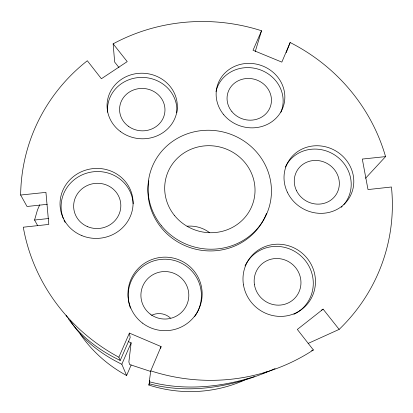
<?xml version="1.0" encoding="UTF-8"?>
<svg xmlns="http://www.w3.org/2000/svg" width="413" height="413" viewBox="0 0 413 413"><rect width="100%" height="100%" fill="white"/><g stroke="black" fill="none" stroke-linecap="round" stroke-linejoin="round"><path stroke-width="0.62" d="M128.329 341.577L131.138 342.852L128.871 361.902L129.605 364.514L150.838 371.514M244.336 380.208A132.005 129.341 16 0 1 148.83 385.024L149.759 381.922M254.32 376.615C220.609 387.497 183.795 390.93 149.274 381.736L150.76 370.848L161.07 346.569L129.403 333.09L118.856 357.23L120.219 360.451L130.198 337.571L129.403 333.09M160.657 348.329L161.07 346.569M37.655 225.606L34.558 220.041L37.438 210.057L39.71 204.822M255.203 51.687L261.543 30.763A186.433 178.829 16 0 0 113.136 43.83L114.664 62.064L118.996 67.562M286.188 52.725L290.153 42.518A186.433 178.829 16 0 1 385.556 156.615L365.546 178.261M149.274 381.736L149.774 380.559M148.83 385.024L149.821 382.675M290.153 42.518L281.836 62.11L253.03 50.247L261.543 30.763M80.008 333.792A132.005 129.341 16 0 0 126.61 375.525L131.153 365.004M126.61 375.525L121.83 364.251L131.138 342.852M308.134 343.43L339.14 329.398L323.121 309.156L297.334 329.445L313.369 349.956L311.593 350.668M321.479 310.153L323.121 309.156M263.05 373.388L266.509 371.798M275.11 368.551C236.045 386.165 191.121 395.158 149.01 383.692M34.558 220.041L48.646 218.513M47.206 204.332L27.021 206.485L20.65 195.034A186.433 178.829 16 0 1 87.319 60.742L101.386 78.744L127.214 61.614L113.136 43.83M20.65 195.034L45.936 192.375L48.811 224.419L23.288 227.202A186.433 178.829 16 0 0 118.856 357.23M385.556 156.615L362.304 159.062L367.998 189.562L391.447 187.001A186.433 178.829 16 0 1 339.14 329.398M120.219 360.451C100.261 350.962 81.924 337.467 68.801 319.517L68.124 318.454M121.83 364.251C101.366 354.333 82.352 340.013 70.2 320.514M66.085 315.274L67.443 317.396M266.473 213.464A61.31 58.718 16 0 1 193.382 248.616A61.31 58.718 16 0 1 148.809 180.791M215.973 91.583A34.171 31.662 17.5 0 1 258.822 69.343A34.171 31.662 17.5 0 1 280.881 112.264M107.623 112.233A34.723 32.415 4.4 0 1 142.165 77.407A34.723 32.415 4.4 0 1 176.805 112.832M285.337 167.043A35.022 32.839 30.6 0 1 334.607 154.927A35.022 32.839 30.6 0 1 343.869 204.559M342.191 206.392A35.022 32.839 30.6 0 1 341.293 207.254M248.838 259.705A36.354 35.084 42.3 0 1 304.82 259.989A36.354 35.084 42.3 0 1 293.88 314.314M245.012 265.962A36.354 35.084 42.3 0 1 248.471 260.185M130.456 308.15A36.623 36.313 0.6 0 1 165.463 259.214A36.623 36.313 0.6 0 1 198.632 309.404M198.385 309.982A36.623 36.313 0.6 0 1 194.6 316.621M63.328 218.467A36.096 34.558 -7.9 0 1 89.869 172.34A36.096 34.558 -7.9 0 1 133.182 203.826M65.115 222.339A36.096 34.558 -7.9 0 1 64.025 220.139M151.519 315.325A17.083 17 -54.2 0 1 170.419 317.984M313.369 349.956A186.433 178.829 16 0 1 150.76 370.848M247.15 378.917A132.005 129.341 16 0 1 245.467 379.702M187.053 226.216A31.786 31.12 16 0 1 209.659 232.726M231.93 111.655A22.354 20.712 17.5 0 0 269.947 107.736A22.354 20.712 17.5 0 0 245.88 78.578A22.354 20.712 17.5 0 0 231.93 111.655M128.257 126.187A22.715 21.202 4.4 0 0 164.751 112.852A22.715 21.202 4.4 0 0 133.802 89.874A22.715 21.202 4.4 0 0 128.257 126.187M87.685 226.706A23.608 22.601 -7.9 0 0 120.694 203.237A23.608 22.601 -7.9 0 0 83.333 187.796A23.608 22.601 -7.9 0 0 87.685 226.706M161.566 225.87A61.935 59.276 16 0 0 267.257 212.561A61.935 59.276 16 0 0 200.32 130.74A61.935 59.276 16 0 0 161.566 225.87M174.487 215.478A45.316 43.365 16 0 0 251.878 206.128A45.316 43.365 16 0 0 203.217 146.032A45.316 43.365 16 0 0 174.487 215.478M223.769 114.757A34.589 32.008 17.5 0 0 282.559 108.516A34.589 32.008 17.5 0 0 245.126 63.566A34.589 32.008 17.5 0 0 223.769 114.757M120.601 131.664A35.157 32.777 4.5 0 0 176.991 110.865A35.157 32.777 4.5 0 0 128.954 75.496A35.157 32.777 4.5 0 0 120.601 131.664M296.348 190.352A22.911 21.481 30.6 0 0 335.248 195.845A22.911 21.481 30.6 0 0 318.805 160.657A22.911 21.481 30.6 0 0 296.348 190.352M287.319 192.128A35.461 33.21 30.5 0 0 347.545 200.424A35.461 33.21 30.5 0 0 321.866 146.083A35.461 33.21 30.5 0 0 287.319 192.128M254.449 284.727A23.778 22.947 42.2 0 0 292.342 300.427A23.778 22.947 42.2 0 0 285.884 260.335A23.778 22.947 42.2 0 0 254.449 284.727M243.469 284.898A36.824 35.513 42 0 0 302.223 309.012A36.824 35.513 42 0 0 291.991 246.984A36.824 35.513 42 0 0 243.469 284.898M150.208 314.081A23.954 23.753 0.7 0 0 188.596 298.475A23.954 23.753 0.7 0 0 155.768 273.313A23.954 23.753 0.7 0 0 150.208 314.081M142.49 323.1A37.103 36.772 1.3 0 0 201.849 298.707A37.103 36.772 1.3 0 0 150.838 259.953A37.103 36.772 1.3 0 0 142.49 323.1M81.882 235.627A36.561 34.971 -7.7 0 0 132.872 199.149A36.561 34.971 -7.7 0 0 74.929 175.453A36.561 34.971 -7.7 0 0 81.882 235.627"/></g></svg>
